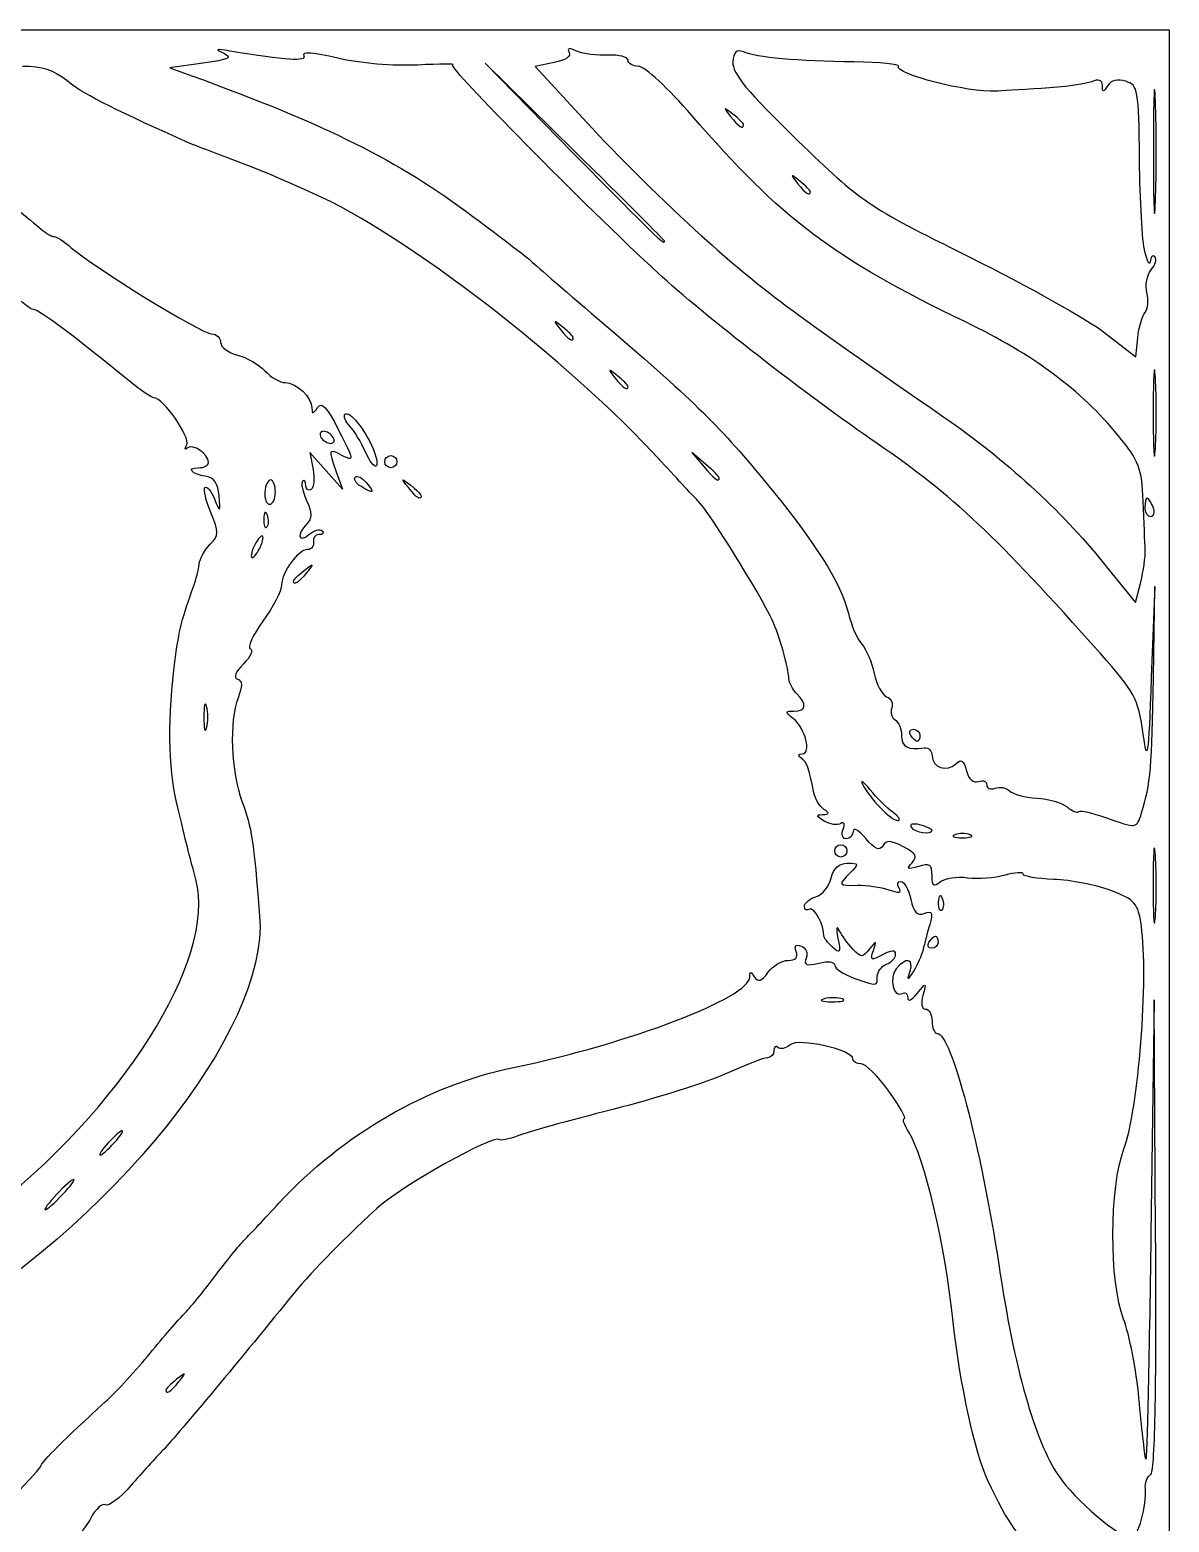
# Model space of a CAD drawing. Extents: x 32 to 2531, y 46 to 1398.
# Drawn here: x 2281.1 to 2531, y 1070.5 to 1397.7 of the extents above; entities that cross this region are included whole.
import ezdxf

# ---------------------------------------------------------------- set-up
doc = ezdxf.new("R2010")
doc.units = 0
doc.layers.add('IMAGE', color=7, linetype='CONTINUOUS')

msp = doc.modelspace()

# ---------------------------------------------------------------- linework, layer by layer
at = {"layer": 'IMAGE', "color": 7}
for points in [[(32.319879, 721.65756), (32.319879, 1397.653213), (1281.6532, 1397.653213), (2530.9865, 1397.653213), (2530.9865, 721.65312), (2530.9865, 45.6531), (1281.6532, 45.6531), (32.319879, 45.6531), (32.319879, 721.64876)], [(2527.9785, 1381.986546), (2527.9785, 1381.986546)], [(2437.6532, 1376.82329), (2437.6532, 1376.82329)], [(2452.3199, 1362.156619), (2452.3199, 1362.156619)], [(2420.3199, 1351.337126), (2420.3199, 1351.337126)], [(2525.7064, 1335.71724), (2525.7064, 1335.71724)], [(2400.3199, 1330.15662), (2400.3199, 1330.15662)], [(2412.3199, 1319.48995), (2412.3199, 1319.48995)], [(2527.9719, 1321.31988), (2527.9719, 1321.31988)], [(2347.6532, 1308.31988), (2347.6532, 1308.31988)], [(2354.7187, 1305.14757), (2354.7187, 1305.14757)], [(2358.9865, 1302.98655), (2358.9865, 1302.98655)], [(2432.3199, 1299.44656), (2432.3199, 1299.44656)], [(2334.9865, 1296.31988), (2334.9865, 1296.31988)], [(2353.6919, 1297.60113), (2353.6919, 1297.60113)], [(2364.1497, 1297.31988), (2364.1497, 1297.31988)], [(2527.4687, 1292.98655), (2527.4687, 1292.98655)], [(2332.2791, 1286.31988), (2332.2791, 1286.31988)], [(2525.7307, 1283.65321), (2525.7307, 1283.65321)], [(2338.9865, 1276.82329), (2338.9865, 1276.82329)], [(2319.9056, 1249.31988), (2319.9056, 1249.31988)], [(2474.3199, 1242.98655), (2474.3199, 1242.98655)], [(2470.4349, 1226.07085), (2470.4349, 1226.07085)], [(2524.9397, 1225.98652), (2524.9397, 1225.98652)], [(2478.9865, 1222.16437), (2478.9865, 1222.16437)], [(2487.3199, 1221.20292), (2487.3199, 1221.20292)], [(2457.6532, 1217.65321), (2457.6532, 1217.65321)], [(2478.3199, 1197.65321), (2478.3199, 1197.65321)], [(2299.6532, 1153.65321), (2299.6532, 1153.65321)], [(2288.3199, 1142.31988), (2288.3199, 1142.31988)], [(2313.8233, 1101.31988), (2313.8233, 1101.31988)]]:
    msp.add_lwpolyline(points, close=True, dxfattribs=at)
for points in [[(2396.1273, 1390.481385), (2391.9783, 1389.651547), (2403.2773, 1377.319047)], [(2319.0841, 1390.346607), (2311.8485, 1389.338128), (2316.4175, 1387.676919)], [(2400.6532, 1371.003793), (2380.9865, 1390.319879), (2400.3027, 1370.653213)], [(2516.9865, 1331.16218), (2523.6532, 1325.98137), (2524.0955, 1330.14527)], [(2348.3305, 1300.74041), (2349.6747, 1296.98694), (2346.1125, 1300.98154), (2342.5503, 1304.97616), (2343.2563, 1301.28306)], [(2429.3199, 1302.44656), (2426.3199, 1304.98655), (2428.8599, 1301.98655)], [(2333.2308, 1291.23655), (2333.2307, 1291.23655)], [(2516.61, 1280.75303), (2523.6343, 1272.09537), (2524.7404, 1276.54096)], [(2527.5355, 1255.65321), (2527.8323, 1275.65321), (2527.0761, 1255.65321)], [(2527.9648, 1216.60852), (2527.9711, 1216.60852)], [(2480.4249, 1206.43099), (2480.4251, 1206.43099)], [(2459.3452, 1185.19457), (2459.3452, 1185.19447)], [(2528.0124, 1133.39827), (2527.7004, 1184.98695), (2526.9861, 1133.65361)]]:
    msp.add_lwpolyline(points, dxfattribs=at)
for points in [[(2401.1012, 1392.990962), (2399.4155, 1393.727711), (2398.8423, 1393.631923), (2399.4128, 1392.708803)], [(2323.6532, 1392.522613), (2325.7732, 1391.594439), (2324.8365, 1391.14834), (2319.0841, 1390.346607)], [(2324.9865, 1393.013212), (2321.9168, 1393.532711), (2321.6067, 1393.418616), (2323.6532, 1392.522613)], [(2341.1888, 1391.992693), (2342.0289, 1390.633117), (2337.2849, 1390.931929), (2324.9865, 1393.013212)], [(2348.6467, 1391.438652), (2343.376, 1392.690657), (2340.6313, 1392.894559), (2341.1888, 1391.992693)], [(2366.144, 1389.941189), (2360.9065, 1389.664583), (2353.4165, 1390.3056), (2348.6467, 1391.438652)], [(2399.4128, 1392.708803), (2399.9149, 1391.896469), (2398.5391, 1390.963723), (2396.1273, 1390.481385)], [(2407.9865, 1392.09691), (2405.6032, 1391.97515), (2402.5048, 1392.377481), (2401.1012, 1392.990962)], [(2412.3199, 1390.985746), (2412.3199, 1391.718639), (2410.3699, 1392.218663), (2407.9865, 1392.09691)], [(2414.6548, 1389.653213), (2413.3705, 1389.653213), (2412.3199, 1390.252853), (2412.3199, 1390.985746)], [(2435.3131, 1390.571753), (2435.1141, 1388.167003), (2438.4455, 1384.143398), (2449.5157, 1373.41805)], [(2437.6132, 1392.815301), (2436.1335, 1393.466727), (2435.5017, 1392.850491), (2435.3131, 1390.571753)], [(2461.9191, 1390.631478), (2449.5545, 1390.773461), (2440.3784, 1391.597917), (2437.6132, 1392.815301)], [(2471.6567, 1389.658919), (2471.9472, 1390.12899), (2467.5653, 1390.566642), (2461.9191, 1390.631478)], [(2289.2176, 1386.520191), (2286.5128, 1388.768885), (2283.7833, 1389.653613), (2279.5509, 1389.653613)], [(2316.4175, 1387.676919), (2346.4896, 1376.743288), (2361.7792, 1369.10162), (2378.3199, 1356.738604)], [(2373.8724, 1389.948489), (2374.6584, 1390.210483), (2371.1805, 1390.207207), (2366.144, 1389.941189)], [(2418.9103, 1344.319879), (2402.7995, 1359.173015), (2372.7813, 1389.584834), (2373.8724, 1389.948489)], [(2426.3215, 1378.858391), (2421.1891, 1384.795543), (2415.9391, 1389.653213), (2414.6548, 1389.653213)], [(2492.9865, 1384.208046), (2486.8829, 1383.849814), (2470.6331, 1388.002514), (2471.6567, 1389.658919)], [(2527.9785, 1381.986546), (2527.7315, 1388.036546), (2527.5293, 1383.086546), (2527.5293, 1370.986546)], [(2314.3199, 1373.597047), (2298.4264, 1380.768293), (2292.4113, 1383.864998), (2289.2176, 1386.520191)], [(2502.9865, 1384.79807), (2498.2199, 1384.516598), (2493.7199, 1384.251087), (2492.9865, 1384.208046)], [(2513.9865, 1386.290843), (2512.7032, 1385.75129), (2507.7532, 1385.079542), (2502.9865, 1384.79807)], [(2516.3403, 1385.462531), (2516.3273, 1386.668465), (2515.5417, 1386.944697), (2513.9865, 1386.290843)], [(2517.5072, 1385.462562), (2516.5417, 1383.939023), (2516.3575, 1383.939019), (2516.3403, 1385.462531)], [(2521.4868, 1386.372713), (2519.7092, 1386.936871), (2518.2264, 1386.597751), (2517.5072, 1385.462562)], [(2524.4776, 1369.230029), (2524.3288, 1384.551605), (2524.1591, 1385.524547), (2521.4868, 1386.372713)], [(2435.3199, 1379.156623), (2433.2051, 1380.815118), (2433.158, 1380.767958), (2434.8164, 1378.653217)], [(2527.9785, 1359.986546), (2528.2256, 1366.036546), (2528.2256, 1375.936546), (2527.9785, 1381.986546)], [(2403.2773, 1377.319047), (2409.4919, 1370.536171), (2420.8188, 1359.366059), (2428.4481, 1352.496577)], [(2486.3199, 1333.60871), (2457.4325, 1347.523882), (2445.8719, 1356.242799), (2426.3215, 1378.858391)], [(2434.8164, 1378.653217), (2436.5583, 1376.432219), (2437.6532, 1375.725911), (2437.6532, 1376.82329)], [(2437.6532, 1376.82329), (2437.6532, 1377.100165), (2436.6032, 1378.150165), (2435.3199, 1379.156623)], [(2324.3199, 1369.653613), (2320.2865, 1371.16073), (2315.7865, 1372.935275), (2314.3199, 1373.597047)], [(2420.3199, 1351.337126), (2420.3199, 1351.529945), (2411.4699, 1360.379945), (2400.6532, 1371.003793)], [(2449.5157, 1373.41805), (2463.6553, 1359.718915), (2464.4957, 1359.148497), (2487.1491, 1347.874497)], [(2527.5293, 1370.986546), (2527.5293, 1358.886546), (2527.7315, 1353.936546), (2527.9785, 1359.986546)], [(2343.2668, 1361.804631), (2332.5772, 1366.538877), (2331.8563, 1366.837541), (2324.3199, 1369.653613)], [(2400.3027, 1370.653213), (2418.2468, 1352.383419), (2420.3199, 1350.382905), (2420.3199, 1351.337126)], [(2525.6532, 1348.986546), (2525.0933, 1351.186546), (2524.5644, 1360.296114), (2524.4776, 1369.230029)], [(2449.9865, 1364.489953), (2447.8717, 1366.148447), (2447.8247, 1366.101287), (2449.4831, 1363.986546)], [(2452.3199, 1362.156619), (2452.3199, 1362.433494), (2451.2699, 1363.483494), (2449.9865, 1364.489953)], [(2419.6541, 1302.96725), (2399.1628, 1325.35563), (2363.4427, 1352.869007), (2343.2668, 1361.804631)], [(2449.4831, 1363.986546), (2451.2249, 1361.765549), (2452.3199, 1361.059241), (2452.3199, 1362.156619)], [(2278.2897, 1358.320279), (2280.1764, 1356.853613), (2282.5621, 1354.903613), (2283.5913, 1353.986946)], [(2378.3199, 1356.738604), (2384.9199, 1351.805537), (2390.6199, 1347.441591), (2390.9865, 1347.040945)], [(2283.5913, 1353.986946), (2284.6207, 1353.070279), (2285.9169, 1352.320279), (2286.472, 1352.320279)], [(2286.472, 1352.320279), (2287.0272, 1352.320279), (2288.72, 1351.22431), (2290.2339, 1349.884793)], [(2428.4481, 1352.496577), (2441.1427, 1341.06659), (2447.7387, 1336.13561), (2481.5927, 1312.76767)], [(2290.2339, 1349.884793), (2294.9753, 1345.689662), (2318.9091, 1330.98695), (2320.9968, 1330.98695)], [(2487.1491, 1347.874497), (2499.8931, 1341.532165), (2513.3199, 1334.01162), (2516.9865, 1331.16218)], [(2526.8288, 1346.875435), (2526.7418, 1345.836546), (2526.2131, 1346.786545), (2525.6532, 1348.986546)], [(2527.8432, 1347.907657), (2527.372, 1348.378823), (2526.9156, 1347.914357), (2526.8288, 1346.875435)], [(2527.0192, 1345.025869), (2527.9436, 1346.139685), (2528.3144, 1347.436489), (2527.8432, 1347.907657)], [(2390.9865, 1347.040945), (2391.3532, 1346.6403), (2397.9532, 1340.930941), (2405.6532, 1334.35348)], [(2526.1067, 1340.063029), (2525.6841, 1341.678775), (2526.0937, 1343.912054), (2527.0192, 1345.025869)], [(2466.9865, 1306.94733), (2451.6953, 1317.4138), (2428.7341, 1335.26289), (2418.9103, 1344.319879)], [(2281.9756, 1336.31988), (2281.3205, 1336.31988), (2279.3301, 1337.88756), (2277.5523, 1339.80363)], [(2525.7064, 1335.71724), (2526.3491, 1336.49168), (2526.5292, 1338.44728), (2526.1067, 1340.063029)], [(2302.8849, 1320.72035), (2291.5376, 1330.00205), (2283.0693, 1336.31988), (2281.9756, 1336.31988)], [(2524.0955, 1330.14527), (2524.3387, 1332.43542), (2525.0636, 1334.9428), (2525.7064, 1335.71724)], [(2397.9865, 1332.48995), (2395.8717, 1334.14845), (2395.8247, 1334.10129), (2397.4831, 1331.98655)], [(2397.4831, 1331.98655), (2399.2249, 1329.76555), (2400.3199, 1329.05924), (2400.3199, 1330.15662)], [(2400.3199, 1330.15662), (2400.3199, 1330.43349), (2399.2699, 1331.48349), (2397.9865, 1332.48995)], [(2405.6532, 1334.35348), (2426.6039, 1316.45714), (2431.7951, 1311.41386), (2442.1769, 1298.87118)], [(2519.7905, 1308.73172), (2511.6247, 1318.69727), (2501.2175, 1326.43247), (2486.3199, 1333.60871)], [(2320.9968, 1330.98695), (2322.0912, 1330.98695), (2322.9865, 1330.15199), (2322.9865, 1329.13149)], [(2322.9865, 1329.13149), (2322.9865, 1328.11099), (2324.6365, 1326.86231), (2326.6532, 1326.35665)], [(2326.6532, 1326.35665), (2328.6699, 1325.85099), (2331.3932, 1324.28594), (2332.7052, 1322.87877)], [(2527.9719, 1321.31988), (2527.7072, 1325.53655), (2527.4908, 1322.08655), (2527.4908, 1313.65321)], [(2332.7052, 1322.87877), (2334.0171, 1321.4716), (2336.0099, 1320.32028), (2337.1337, 1320.32028)], [(2409.9865, 1321.82329), (2407.8717, 1323.48178), (2407.8247, 1323.43462), (2409.4831, 1321.31988)], [(2412.3199, 1319.48995), (2412.3199, 1319.76683), (2411.2699, 1320.81683), (2409.9865, 1321.82329)], [(2308.3572, 1316.98655), (2307.858, 1316.98655), (2305.3955, 1318.66676), (2302.8849, 1320.72035)], [(2337.1337, 1320.32028), (2339.6332, 1320.32028), (2342.9792, 1317.14622), (2343.0069, 1314.74885)], [(2409.4831, 1321.31988), (2411.2249, 1319.09888), (2412.3199, 1318.39257), (2412.3199, 1319.48995)], [(2527.9719, 1305.98655), (2528.2364, 1310.20321), (2528.2364, 1317.10321), (2527.9719, 1321.31988)], [(2315.5355, 1306.68051), (2316.4592, 1308.28372), (2310.3976, 1316.98655), (2308.3572, 1316.98655)], [(2344.2132, 1314.86004), (2345.0992, 1316.25955), (2346.29, 1314.97494), (2348.9229, 1309.77918)], [(2343.0069, 1314.74885), (2343.0229, 1313.36943), (2343.2848, 1313.39357), (2344.2132, 1314.86004)], [(2351.2719, 1310.81194), (2350.3117, 1311.81591), (2349.8609, 1312.97211), (2350.2701, 1313.38128)], [(2350.2701, 1313.38128), (2351.1945, 1314.3056), (2354.6328, 1310.05603), (2356.4028, 1305.80163)], [(2481.5927, 1312.76767), (2495.1176, 1303.43204), (2507.0912, 1292.48508), (2516.61, 1280.75303)], [(2527.4908, 1313.65321), (2527.4908, 1305.21988), (2527.7072, 1301.76988), (2527.9719, 1305.98655)], [(2345.4959, 1309.65321), (2344.7625, 1309.65321), (2344.5333, 1309.05321), (2344.9865, 1308.31988)], [(2347.6532, 1308.31988), (2347.2, 1309.05321), (2346.2292, 1309.65321), (2345.4959, 1309.65321)], [(2348.9229, 1309.77918), (2352.1981, 1303.31573), (2352.2541, 1302.92828), (2349.7167, 1304.28633)], [(2354.7187, 1305.14757), (2353.7831, 1307.25901), (2352.232, 1309.80797), (2351.2719, 1310.81194)], [(2525.3007, 1294.35517), (2525.0215, 1301.49644), (2524.4084, 1303.096), (2519.7905, 1308.73172)], [(2315.6501, 1305.97497), (2315.05, 1305.43135), (2314.9981, 1305.74883), (2315.5355, 1306.68051)], [(2320.3199, 1302.82329), (2320.3199, 1304.70655), (2316.8415, 1307.05421), (2315.6501, 1305.97497)], [(2344.9865, 1308.31988), (2345.4397, 1307.58655), (2346.4105, 1306.98655), (2347.1439, 1306.98655)], [(2349.7167, 1304.28633), (2346.5785, 1305.9658), (2346.5164, 1305.80685), (2348.3305, 1300.74041)], [(2347.1439, 1306.98655), (2347.8772, 1306.98655), (2348.1064, 1307.58655), (2347.6532, 1308.31988)], [(2356.4028, 1305.80163), (2358.3199, 1301.19379), (2356.7421, 1300.58105), (2354.7187, 1305.14757)], [(2515.8943, 1260.93829), (2493.122, 1286.5954), (2483.5112, 1295.63661), (2466.9865, 1306.94733)], [(2318.0976, 1301.65321), (2319.3199, 1301.65321), (2320.3199, 1302.17975), (2320.3199, 1302.82329)], [(2358.9865, 1302.98655), (2358.9865, 1303.71988), (2359.5865, 1304.31988), (2360.3199, 1304.31988)], [(2360.3199, 1301.65321), (2359.5865, 1301.65321), (2358.9865, 1302.25321), (2358.9865, 1302.98655)], [(2360.3199, 1304.31988), (2361.0532, 1304.31988), (2361.6532, 1303.71988), (2361.6532, 1302.98655)], [(2361.6532, 1302.98655), (2361.6532, 1302.25321), (2361.0532, 1301.65321), (2360.3199, 1301.65321)], [(2427.7228, 1294.33569), (2426.9512, 1295.07751), (2423.3203, 1298.96171), (2419.6541, 1302.96725)], [(2432.3199, 1299.44656), (2432.3199, 1299.69957), (2430.9699, 1301.04957), (2429.3199, 1302.44656)], [(2319.8644, 1299.76717), (2316.6056, 1300.23515), (2315.2772, 1301.65321), (2318.0976, 1301.65321)], [(2322.6323, 1295.53388), (2322.4221, 1298.14407), (2321.516, 1299.52999), (2319.8644, 1299.76717)], [(2333.9369, 1298.98655), (2333.3596, 1298.98655), (2332.7969, 1297.78655), (2332.6865, 1296.31988)], [(2334.9865, 1296.31988), (2334.9865, 1297.78655), (2334.5143, 1298.98655), (2333.9369, 1298.98655)], [(2341.6532, 1297.79714), (2341.6532, 1298.69598), (2341.3308, 1299.10893), (2340.9367, 1298.7148)], [(2343.2563, 1301.28306), (2343.6445, 1299.25185), (2343.4427, 1297.26888), (2342.8077, 1296.87644)], [(2353.6919, 1297.60113), (2352.6131, 1298.28336), (2352.0776, 1299.18868), (2352.5019, 1299.61293)], [(2352.5019, 1299.61293), (2352.9261, 1300.0372), (2354.0321, 1299.46983), (2354.9597, 1298.35211)], [(2364.1497, 1297.31988), (2362.4913, 1299.43463), (2362.5384, 1299.48179), (2364.6532, 1297.82329)], [(2428.8599, 1301.98655), (2431.2468, 1299.16729), (2432.3199, 1298.37956), (2432.3199, 1299.44656)], [(2442.1769, 1298.87118), (2453.2531, 1285.48956), (2459.1789, 1276.1441), (2460.6611, 1269.72002)], [(2320.8324, 1291.81652), (2319.7312, 1294.45189), (2319.1525, 1296.93037), (2319.5464, 1297.32424)], [(2319.5464, 1297.32424), (2319.9403, 1297.71811), (2320.866, 1296.60325), (2321.6036, 1294.84679)], [(2321.6036, 1294.84679), (2322.9053, 1291.74656), (2322.9355, 1291.76664), (2322.6323, 1295.53388)], [(2332.6865, 1296.31988), (2332.5759, 1294.85321), (2333.0483, 1293.65321), (2333.736, 1293.65321)], [(2333.736, 1293.65321), (2334.4239, 1293.65321), (2334.9865, 1294.85321), (2334.9865, 1296.31988)], [(2340.9367, 1298.7148), (2340.5425, 1298.32068), (2340.9497, 1296.4044), (2341.8337, 1294.45641)], [(2342.8077, 1296.87644), (2342.1728, 1296.48398), (2341.6532, 1296.89834), (2341.6532, 1297.79714)], [(2354.9597, 1298.35211), (2356.8832, 1296.03448), (2356.5144, 1295.81605), (2353.6919, 1297.60113)], [(2366.4831, 1294.98655), (2366.2063, 1294.98655), (2365.1563, 1296.03655), (2364.1497, 1297.31988)], [(2364.6532, 1297.82329), (2366.8741, 1296.08147), (2367.5805, 1294.98655), (2366.4831, 1294.98655)], [(2333.2307, 1291.23655), (2332.8051, 1292.30019), (2332.4891, 1291.98425), (2332.4251, 1290.43099)], [(2341.8337, 1294.45641), (2343.0681, 1291.74718), (2343.0799, 1290.547), (2341.8847, 1289.35077)], [(2443.9079, 1268.32028), (2441.3379, 1273.89043), (2429.9508, 1292.19375), (2427.7228, 1294.33569)], [(2525.7307, 1283.65321), (2525.6667, 1285.11988), (2525.4733, 1289.93576), (2525.3007, 1294.35517)], [(2526.1772, 1294.98655), (2525.8891, 1294.98655), (2525.6532, 1294.08655), (2525.6532, 1292.98655)], [(2525.6532, 1292.98655), (2525.6532, 1291.88655), (2526.2344, 1290.98655), (2526.9447, 1290.98655)], [(2527.4687, 1292.98655), (2527.0465, 1294.08655), (2526.4655, 1294.98655), (2526.1772, 1294.98655)], [(2526.9447, 1290.98655), (2527.6551, 1290.98655), (2527.8908, 1291.88655), (2527.4687, 1292.98655)], [(2320.6775, 1284.868), (2322.624, 1286.81448), (2322.6391, 1287.49241), (2320.8324, 1291.81652)], [(2332.4251, 1290.43099), (2332.3681, 1289.02544), (2332.6824, 1288.23793), (2333.1255, 1288.68099)], [(2333.1255, 1288.68099), (2333.5685, 1289.12405), (2333.6159, 1290.27405), (2333.2308, 1291.23655)], [(2341.8847, 1289.35077), (2339.5796, 1287.04573), (2339.9807, 1285.04476), (2342.3531, 1287.01369)], [(2332.2791, 1286.31988), (2332.2791, 1287.05321), (2331.6975, 1286.75321), (2330.9865, 1285.65321)], [(2330.9865, 1282.98655), (2331.6975, 1284.08655), (2332.2791, 1285.58655), (2332.2791, 1286.31988)], [(2342.3531, 1287.01369), (2343.4708, 1287.94132), (2344.7708, 1288.31478), (2345.2419, 1287.84361)], [(2344.5431, 1286.98694), (2343.6875, 1286.98694), (2343.1375, 1286.26421), (2343.3208, 1285.38088)], [(2345.2419, 1287.84361), (2345.7131, 1287.37245), (2345.3986, 1286.98694), (2344.5431, 1286.98694)], [(2318.272, 1280.51548), (2318.4087, 1281.72305), (2319.4912, 1283.68169), (2320.6775, 1284.868)], [(2330.9865, 1285.65321), (2330.2756, 1284.55321), (2329.694, 1283.05321), (2329.694, 1282.31988)], [(2329.694, 1282.31988), (2329.694, 1281.58655), (2330.2756, 1281.88655), (2330.9865, 1282.98655)], [(2342.0448, 1283.71421), (2339.8924, 1283.63311), (2336.416, 1278.89821), (2336.3632, 1275.9754)], [(2343.3208, 1285.38088), (2343.5042, 1284.49754), (2342.93, 1283.74754), (2342.0448, 1283.71421)], [(2524.7404, 1276.54096), (2525.3488, 1278.98603), (2525.7944, 1282.18655), (2525.7307, 1283.65321)], [(2317.0467, 1275.65321), (2317.5839, 1277.11988), (2318.1353, 1279.30789), (2318.272, 1280.51548)], [(2338.9865, 1276.82329), (2338.9865, 1277.10016), (2340.0365, 1278.15016), (2341.3199, 1279.15663)], [(2341.3199, 1279.15663), (2343.4347, 1280.81512), (2343.4817, 1280.76796), (2341.8233, 1278.65321)], [(2336.3632, 1275.9754), (2336.3402, 1274.68572), (2334.4859, 1271.09738), (2332.2431, 1268.00132)], [(2341.8233, 1278.65321), (2340.0815, 1276.43221), (2338.9865, 1275.72591), (2338.9865, 1276.82329)], [(2312.9961, 1259.65321), (2313.8148, 1265.87059), (2314.6009, 1268.97627), (2317.0467, 1275.65321)], [(2460.6611, 1269.72002), (2461.2447, 1267.1901), (2462.54, 1264.1901), (2463.5393, 1263.05335)], [(2332.2431, 1268.00132), (2330.0003, 1264.90526), (2328.7628, 1262.17296), (2329.4931, 1261.92953)], [(2447.5976, 1255.37147), (2447.4531, 1258.06633), (2445.5381, 1264.78683), (2443.9079, 1268.32028)], [(2463.5393, 1263.05335), (2464.5388, 1261.91659), (2465.7797, 1258.99598), (2466.2972, 1256.5631)], [(2313.2983, 1228.31988), (2311.4945, 1235.71949), (2311.382, 1247.39281), (2312.9961, 1259.65321)], [(2329.4931, 1261.92953), (2330.2234, 1261.6861), (2329.5461, 1260.21194), (2327.9875, 1258.65361)], [(2525.2276, 1243.65321), (2524.2345, 1250.92687), (2523.3871, 1252.49624), (2515.8943, 1260.93829)], [(2327.9875, 1258.65361), (2326.2563, 1256.92242), (2325.744, 1255.62364), (2326.6707, 1255.31476)], [(2466.2972, 1256.5631), (2466.8147, 1254.13022), (2468.0435, 1251.83056), (2469.0281, 1251.45275)], [(2326.6707, 1255.31476), (2327.7643, 1254.95022), (2327.8019, 1253.81145), (2326.8055, 1251.23142)], [(2449.3353, 1252.1048), (2448.4272, 1253.01296), (2447.6452, 1254.48296), (2447.5976, 1255.37147)], [(2524.9397, 1225.98655), (2526.9023, 1232.31093), (2527.2477, 1236.25913), (2527.5355, 1255.65321)], [(2527.0761, 1255.65321), (2526.4015, 1237.81241), (2526.202, 1236.51689), (2525.2276, 1243.65321)], [(2319.9056, 1249.31988), (2319.5703, 1250.60321), (2319.2959, 1249.55321), (2319.2959, 1246.98655)], [(2326.8055, 1251.23142), (2324.7848, 1245.99905), (2325.2247, 1235.1734), (2327.737, 1228.30802)], [(2448.7317, 1248.32028), (2451.3955, 1248.32028), (2451.6327, 1249.80749), (2449.3353, 1252.1048)], [(2469.0281, 1251.45275), (2470.0127, 1251.07495), (2470.5152, 1249.97618), (2470.1448, 1249.01104)], [(2319.2959, 1246.98655), (2319.2959, 1244.41988), (2319.5703, 1243.36988), (2319.9056, 1244.65321)], [(2319.9056, 1244.65321), (2320.2411, 1245.93655), (2320.2411, 1248.03655), (2319.9056, 1249.31988)], [(2448.5615, 1246.65361), (2446.6877, 1248.15171), (2446.7049, 1248.32028), (2448.7317, 1248.32028)], [(2450.5284, 1238.96653), (2452.6216, 1238.99423), (2451.202, 1244.54249), (2448.5615, 1246.65361)], [(2470.1448, 1249.01104), (2469.7744, 1248.04591), (2470.1128, 1246.86016), (2470.8956, 1246.37603)], [(2470.8956, 1246.37603), (2471.6789, 1245.89191), (2472.3199, 1244.33122), (2472.3199, 1242.90783)], [(2474.3199, 1242.98655), (2473.8667, 1243.71988), (2474.1312, 1244.31988), (2474.9079, 1244.31988)], [(2474.9079, 1244.31988), (2475.6844, 1244.31988), (2476.3199, 1243.71988), (2476.3199, 1242.98655)], [(2472.3199, 1242.90783), (2472.3199, 1240.44214), (2473.6252, 1239.74055), (2477.3199, 1240.22032)], [(2475.7319, 1241.65321), (2475.4085, 1241.65321), (2474.7731, 1242.25321), (2474.3199, 1242.98655)], [(2476.3199, 1242.98655), (2476.3199, 1242.25321), (2476.0553, 1241.65321), (2475.7319, 1241.65321)], [(2477.3199, 1240.22032), (2478.2365, 1240.33939), (2478.9865, 1239.57464), (2478.9865, 1238.52096)], [(2450.3199, 1237.96653), (2449.4736, 1238.58825), (2449.5497, 1238.95357), (2450.5284, 1238.96653)], [(2453.0817, 1230.41827), (2451.9731, 1236.01307), (2451.6033, 1237.02355), (2450.3199, 1237.96653)], [(2478.9865, 1238.52096), (2478.9865, 1235.94892), (2482.2853, 1234.8187), (2484.2011, 1236.73439)], [(2484.2011, 1236.73439), (2485.3648, 1237.89814), (2485.9353, 1237.52888), (2486.5388, 1235.22146)], [(2465.3977, 1231.07085), (2463.9443, 1232.85781), (2463.1964, 1233.41988), (2463.7359, 1232.31988)], [(2486.5388, 1235.22146), (2487.0271, 1233.35407), (2488.0455, 1232.44088), (2489.1617, 1232.86927)], [(2455.2887, 1226.77203), (2454.3548, 1227.36469), (2453.3617, 1229.00551), (2453.0817, 1230.41827)], [(2463.7359, 1232.31988), (2465.2741, 1229.18293), (2469.9779, 1224.31988), (2471.4737, 1224.31988)], [(2470.4349, 1226.07085), (2469.1179, 1227.03388), (2466.8512, 1229.28388), (2465.3977, 1231.07085)], [(2489.1617, 1232.86927), (2490.1653, 1233.25439), (2490.9865, 1232.92417), (2490.9865, 1232.13536)], [(2490.9865, 1232.13536), (2490.9865, 1231.34658), (2491.8135, 1231.01852), (2492.824, 1231.40635)], [(2492.824, 1231.40635), (2493.8347, 1231.79416), (2495.2429, 1231.53022), (2495.9533, 1230.81967)], [(2495.9533, 1230.81967), (2496.6639, 1230.10919), (2499.3611, 1229.39252), (2501.9472, 1229.22707)], [(2315.5632, 1218.98135), (2315.3007, 1220.08421), (2314.2816, 1224.28655), (2313.2983, 1228.31988)], [(2327.737, 1228.30802), (2329.8115, 1222.63908), (2330.1883, 1220.15778), (2331.5318, 1203.32162)], [(2501.9472, 1229.22707), (2504.5333, 1229.06163), (2507.5304, 1228.19503), (2508.6072, 1227.3013)], [(2508.6072, 1227.3013), (2509.6841, 1226.40756), (2510.8329, 1225.94408), (2511.1603, 1226.27135)], [(2455.3304, 1224.20757), (2453.4888, 1225.28005), (2453.4151, 1225.58559), (2454.9865, 1225.63348)], [(2454.9865, 1225.63348), (2456.5193, 1225.68018), (2456.5899, 1225.9462), (2455.2887, 1226.77203)], [(2458.9819, 1223.65071), (2458.2627, 1223.20625), (2456.6196, 1223.45685), (2455.3304, 1224.20757)], [(2459.4953, 1222.38953), (2459.9471, 1223.56699), (2459.7259, 1224.11052), (2458.9819, 1223.65071)], [(2471.4737, 1224.31988), (2472.2195, 1224.31988), (2471.752, 1225.10781), (2470.4349, 1226.07085)], [(2476.318, 1223.37336), (2474.8504, 1223.75716), (2473.9857, 1223.52715), (2474.3967, 1222.8622)], [(2511.1603, 1226.27135), (2511.4875, 1226.59862), (2514.1323, 1226.01975), (2517.0376, 1224.98498)], [(2517.0376, 1224.98498), (2523.9569, 1222.5205), (2523.8604, 1222.50827), (2524.9397, 1225.98652)], [(2460.1772, 1220.32028), (2459.3655, 1220.32028), (2459.0585, 1221.25144), (2459.4953, 1222.38953)], [(2461.6976, 1221.98695), (2461.6736, 1221.07028), (2460.9891, 1220.32028), (2460.1772, 1220.32028)], [(2464.4569, 1220.39149), (2462.9636, 1222.18565), (2461.722, 1222.90361), (2461.6976, 1221.98695)], [(2468.1827, 1218.76499), (2467.4564, 1217.58977), (2466.4076, 1218.04763), (2464.4569, 1220.39149)], [(2474.3967, 1222.8622), (2475.1144, 1221.70099), (2478.9865, 1221.11228), (2478.9865, 1222.16437)], [(2478.9865, 1222.16437), (2478.9865, 1222.44551), (2477.7857, 1222.98955), (2476.318, 1223.37336)], [(2483.9865, 1221.20292), (2483.0699, 1220.83304), (2483.8199, 1220.5304), (2485.6532, 1220.5304)], [(2487.3199, 1221.20292), (2486.4032, 1221.5728), (2484.9032, 1221.5728), (2483.9865, 1221.20292)], [(2485.6532, 1220.5304), (2487.4865, 1220.5304), (2488.2365, 1220.83304), (2487.3199, 1221.20292)], [(2527.9711, 1216.60852), (2527.7009, 1220.48311), (2527.4769, 1217.65321), (2527.4735, 1210.31988)], [(2317.5483, 1211.37647), (2316.7189, 1214.45629), (2315.8256, 1217.87849), (2315.5632, 1218.98135)], [(2457.6532, 1217.65321), (2457.6532, 1218.38655), (2458.2532, 1218.98655), (2458.9865, 1218.98655)], [(2458.9865, 1216.31988), (2458.2532, 1216.31988), (2457.6532, 1216.91988), (2457.6532, 1217.65321)], [(2458.9865, 1218.98655), (2459.7199, 1218.98655), (2460.3199, 1218.38655), (2460.3199, 1217.65321)], [(2460.3199, 1217.65321), (2460.3199, 1216.91988), (2459.7199, 1216.31988), (2458.9865, 1216.31988)], [(2472.7073, 1218.57767), (2469.9613, 1220.00228), (2468.9727, 1220.04321), (2468.1827, 1218.76499)], [(2474.6037, 1215.05431), (2475.8869, 1216.40345), (2475.4951, 1217.13132), (2472.7073, 1218.57767)], [(2456.8813, 1211.70071), (2457.4227, 1213.85747), (2458.6461, 1214.98627), (2460.4425, 1214.98627)], [(2460.4425, 1214.98627), (2462.9303, 1214.98627), (2462.9885, 1214.79579), (2461.0837, 1212.89103)], [(2475.9865, 1214.26027), (2473.5833, 1213.53419), (2473.3083, 1213.69213), (2474.6037, 1215.05431)], [(2478.9865, 1212.24687), (2478.9865, 1214.65445), (2478.4603, 1215.00765), (2475.9865, 1214.26027)], [(2527.9648, 1203.27519), (2528.2384, 1206.73393), (2528.2412, 1212.73393), (2527.9648, 1216.60852)], [(2271.1909, 1137.92881), (2301.21, 1160.71151), (2322.2252, 1194.00755), (2317.5483, 1211.37647)], [(2453.5227, 1207.61087), (2454.9164, 1208.05323), (2456.4279, 1209.89365), (2456.8813, 1211.70071)], [(2461.0837, 1212.89103), (2458.3177, 1210.12499), (2458.3781, 1210.01915), (2462.6552, 1210.13479)], [(2471.7435, 1209.51009), (2471.2417, 1210.32199), (2471.4189, 1210.98627), (2472.1372, 1210.98627)], [(2472.1372, 1210.98627), (2472.8556, 1210.98627), (2473.8312, 1209.22051), (2474.3052, 1207.06236)], [(2480.7496, 1210.79032), (2479.3791, 1209.65283), (2478.9865, 1209.97707), (2478.9865, 1212.24687)], [(2486.7593, 1211.71612), (2484.4237, 1212.01171), (2481.7193, 1211.59505), (2480.7496, 1210.79032)], [(2494.9963, 1212.32307), (2492.8016, 1211.69365), (2489.0949, 1211.42052), (2486.7593, 1211.71612)], [(2498.9865, 1212.55864), (2498.9865, 1213.05849), (2497.1909, 1212.95248), (2494.9963, 1212.32307)], [(2505.6715, 1211.42167), (2501.9948, 1211.54713), (2498.9865, 1212.05879), (2498.9865, 1212.55864)], [(2518.2108, 1208.95775), (2514.9909, 1210.18741), (2509.3483, 1211.29619), (2505.6715, 1211.42167)], [(2450.9885, 1205.4844), (2450.9885, 1206.21159), (2452.1289, 1207.16849), (2453.5227, 1207.61087)], [(2462.6552, 1210.13479), (2464.6719, 1210.18929), (2467.7471, 1209.73891), (2469.4888, 1209.13391)], [(2469.4888, 1209.13391), (2471.6943, 1208.36788), (2472.3788, 1208.48209), (2471.7435, 1209.51009)], [(2480.4251, 1206.43099), (2480.4891, 1207.98425), (2480.8051, 1208.30019), (2481.2307, 1207.23655)], [(2481.2307, 1207.23655), (2481.6159, 1206.27405), (2481.5685, 1205.12405), (2481.1253, 1204.68099)], [(2524.8836, 1201.1878), (2524.136, 1206.24249), (2523.5579, 1206.91568), (2518.2108, 1208.95775)], [(2527.4735, 1210.31988), (2527.4735, 1202.98655), (2527.6911, 1199.81644), (2527.9648, 1203.27519)], [(2452.1703, 1204.89259), (2451.5203, 1204.49088), (2450.9885, 1204.7572), (2450.9885, 1205.4844)], [(2455.2604, 1198.98627), (2455.3194, 1201.35033), (2453.1493, 1205.49765), (2452.1703, 1204.89259)], [(2474.3052, 1207.06236), (2474.9379, 1204.18188), (2475.7321, 1203.35529), (2477.2921, 1203.95392)], [(2477.2921, 1203.95392), (2479.0091, 1204.61276), (2479.2379, 1204.14999), (2478.4833, 1201.54449)], [(2481.1253, 1204.68099), (2480.6823, 1204.23793), (2480.3671, 1205.02544), (2480.4249, 1206.43099)], [(2331.5318, 1203.32162), (2333.5238, 1178.35737), (2299.133, 1135.51542), (2257.957, 1111.6666)], [(2458.6347, 1200.23908), (2458.0475, 1201.43627), (2457.9273, 1200.72052), (2458.3517, 1198.55327)], [(2478.4833, 1201.54449), (2477.9697, 1199.7708), (2477.3101, 1197.28223), (2477.0176, 1196.01433)], [(2521.0605, 1152.32028), (2524.2169, 1160.54299), (2526.5272, 1190.07463), (2524.8836, 1201.1878)], [(2457.1665, 1196.55327), (2456.1091, 1197.52475), (2455.2512, 1198.6196), (2455.2604, 1198.98627)], [(2458.3517, 1198.55327), (2458.9836, 1195.327), (2458.8136, 1195.04021), (2457.1665, 1196.55327)], [(2461.6381, 1196.08351), (2460.5476, 1197.22479), (2459.196, 1199.09479), (2458.6347, 1200.23908)], [(2466.1229, 1195.83114), (2466.902, 1198.05385), (2466.8149, 1198.0894), (2465.3081, 1196.16401)], [(2478.9079, 1196.31988), (2478.1312, 1196.31988), (2477.8667, 1196.91988), (2478.3199, 1197.65321)], [(2478.3199, 1197.65321), (2478.7731, 1198.38655), (2479.4085, 1198.98655), (2479.7319, 1198.98655)], [(2480.3199, 1197.65321), (2480.3199, 1196.91988), (2479.6844, 1196.31988), (2478.9079, 1196.31988)], [(2479.7319, 1198.98655), (2480.0553, 1198.98655), (2480.3199, 1198.38655), (2480.3199, 1197.65321)], [(2447.4255, 1193.65298), (2449.074, 1193.65298), (2449.6851, 1194.31868), (2449.1991, 1195.58508)], [(2449.1991, 1195.58508), (2448.7148, 1196.84717), (2449.0991, 1197.27128), (2450.3056, 1196.80806)], [(2450.3056, 1196.80806), (2451.3219, 1196.41806), (2451.8155, 1195.21814), (2451.4024, 1194.14157)], [(2451.4024, 1194.14157), (2450.8136, 1192.60729), (2451.4024, 1192.37418), (2454.1532, 1193.06313)], [(2465.3081, 1196.16401), (2463.7821, 1194.21417), (2463.4319, 1194.20649), (2461.6381, 1196.08351)], [(2468.1197, 1194.87805), (2465.5915, 1193.52501), (2465.3544, 1193.6382), (2466.1229, 1195.83114)], [(2470.9885, 1194.99138), (2470.9885, 1195.96352), (2470.0808, 1195.92768), (2468.1197, 1194.87805)], [(2468.9885, 1192.80182), (2470.0885, 1193.22393), (2470.9885, 1194.20924), (2470.9885, 1194.99138)], [(2474.1793, 1191.31957), (2475.0443, 1194.10132), (2473.2639, 1194.39449), (2471.1288, 1191.82191)], [(2477.0176, 1196.01433), (2476.7251, 1194.74644), (2475.8036, 1192.64644), (2474.9699, 1191.34767)], [(2439.0089, 1190.00897), (2439.0249, 1191.30625), (2439.2488, 1191.30776), (2440.0693, 1190.01597)], [(2440.0693, 1190.01597), (2440.8336, 1188.81284), (2441.6131, 1189.07789), (2443.0099, 1191.01597)], [(2443.0099, 1191.01597), (2444.0552, 1192.46633), (2446.0423, 1193.65298), (2447.4255, 1193.65298)], [(2454.1532, 1193.06313), (2456.2032, 1193.57766), (2457.6552, 1193.38341), (2457.6552, 1192.59462)], [(2457.6552, 1192.59462), (2457.6552, 1191.85353), (2459.5448, 1190.58849), (2461.8541, 1189.78342)], [(2466.9885, 1190.177), (2466.9885, 1191.19854), (2467.8885, 1192.3797), (2468.9885, 1192.80182)], [(2471.1288, 1191.82191), (2469.4471, 1189.79559), (2470.5691, 1185.23628), (2472.4616, 1186.40592)], [(2474.9699, 1191.34767), (2473.5532, 1189.14107), (2473.5015, 1189.13923), (2474.1793, 1191.31957)], [(2387.2229, 1170.18896), (2412.6891, 1175.44727), (2438.9529, 1185.49924), (2439.0089, 1190.00897)], [(2461.8541, 1189.78342), (2467.102, 1187.95402), (2466.9885, 1187.94533), (2466.9885, 1190.177)], [(2475.7243, 1186.39807), (2477.7351, 1188.91339), (2477.77, 1188.9018), (2476.9677, 1185.98624)], [(2455.3452, 1185.24397), (2454.048, 1184.90592), (2454.7865, 1184.60709), (2456.9865, 1184.57992)], [(2459.3452, 1185.19447), (2458.4425, 1185.55969), (2456.6425, 1185.58192), (2455.3452, 1185.24397)], [(2456.9865, 1184.57992), (2459.1865, 1184.55272), (2460.248, 1184.82933), (2459.3452, 1185.19457)], [(2472.4616, 1186.40592), (2473.1181, 1186.81165), (2473.6552, 1186.39392), (2473.6552, 1185.47676)], [(2473.6552, 1185.47676), (2473.6552, 1184.53897), (2474.5601, 1184.94195), (2475.7243, 1186.39807)], [(2476.9677, 1185.98624), (2476.4853, 1184.23324), (2476.7337, 1182.98624), (2477.5653, 1182.98624)], [(2477.5653, 1182.98624), (2478.3481, 1182.98624), (2478.9885, 1181.78624), (2478.9885, 1180.31957)], [(2478.9885, 1180.31957), (2478.9885, 1178.85291), (2479.5175, 1177.65291), (2480.1639, 1177.65291)], [(2445.1972, 1174.55367), (2444.7147, 1175.0362), (2444.3199, 1174.73099), (2444.3199, 1173.87544)], [(2447.8496, 1175.14951), (2446.8733, 1174.33927), (2445.6797, 1174.07115), (2445.1972, 1174.55367)], [(2461.6532, 1172.02879), (2461.6532, 1174.05149), (2449.7649, 1176.73917), (2447.8496, 1175.14951)], [(2480.1639, 1177.65291), (2483.1373, 1177.65291), (2489.7364, 1152.78472), (2493.6088, 1126.98624)], [(2442.9011, 1172.31988), (2442.1208, 1172.31988), (2438.0708, 1170.75839), (2433.9011, 1168.84989)], [(2444.3199, 1173.87544), (2444.3199, 1173.01988), (2443.6815, 1172.31988), (2442.9011, 1172.31988)], [(2463.4272, 1170.98655), (2462.4515, 1170.98655), (2461.6532, 1171.45556), (2461.6532, 1172.02879)], [(2335.7661, 1140.43207), (2349.7627, 1155.56885), (2368.2809, 1166.27776), (2387.2229, 1170.18896)], [(2433.9011, 1168.84989), (2429.7315, 1166.94141), (2418.5199, 1163.39963), (2408.9865, 1160.97927)], [(2469.51, 1164.98655), (2467.1401, 1168.28655), (2464.4028, 1170.98655), (2463.4272, 1170.98655)], [(2472.916, 1158.98655), (2473.4127, 1158.98655), (2471.8799, 1161.68655), (2469.51, 1164.98655)], [(2408.9865, 1160.97927), (2399.4532, 1158.55891), (2390.0649, 1155.95871), (2388.1236, 1155.20104)], [(2473.9024, 1155.98655), (2472.8633, 1157.63655), (2472.4195, 1158.98655), (2472.916, 1158.98655)], [(2301.3999, 1156.31988), (2301.0332, 1156.31988), (2299.6472, 1155.11988), (2298.3199, 1153.65321)], [(2299.6532, 1153.65321), (2300.9805, 1155.11988), (2301.7665, 1156.31988), (2301.3999, 1156.31988)], [(2384.0376, 1154.37988), (2382.8529, 1155.56461), (2362.2547, 1143.966), (2357.2047, 1139.2706)], [(2388.1236, 1155.20104), (2386.1824, 1154.44337), (2384.3437, 1154.07385), (2384.0376, 1154.37988)], [(2483.6444, 1114.31988), (2481.814, 1131.47155), (2477.3695, 1150.48096), (2473.9024, 1155.98655)], [(2298.3199, 1153.65321), (2296.9925, 1152.18655), (2296.2065, 1150.98655), (2296.5732, 1150.98655)], [(2296.5732, 1150.98655), (2296.9399, 1150.98655), (2298.3259, 1152.18655), (2299.6532, 1153.65321)], [(2520.9935, 1114.98695), (2517.8275, 1123.17283), (2517.8647, 1143.99572), (2521.0605, 1152.32028)], [(2290.7847, 1145.65321), (2290.418, 1145.65321), (2288.7088, 1144.15321), (2286.9865, 1142.31988)], [(2288.3199, 1142.31988), (2290.0421, 1144.15321), (2291.1513, 1145.65321), (2290.7847, 1145.65321)], [(2286.9865, 1142.31988), (2285.2643, 1140.48655), (2284.1551, 1138.98655), (2284.5217, 1138.98655)], [(2284.5217, 1138.98655), (2284.8884, 1138.98655), (2286.5976, 1140.48655), (2288.3199, 1142.31988)], [(2328.2485, 1132.43207), (2329.3888, 1133.5938), (2332.7717, 1137.1938), (2335.7661, 1140.43207)], [(2357.2047, 1139.2706), (2348.5945, 1131.26503), (2342.6025, 1125.0684), (2338.106, 1119.51973)], [(2321.6552, 1124.31984), (2324.1411, 1127.61984), (2327.1081, 1131.27035), (2328.2485, 1132.43207)], [(2526.9861, 1133.65361), (2526.5932, 1105.42028), (2526.0803, 1083.22028), (2525.8463, 1084.32028)], [(2526.9248, 1080.94681), (2527.8685, 1081.53008), (2528.2215, 1098.55128), (2528.0124, 1133.39827)], [(2493.6088, 1126.98624), (2497.0243, 1104.23289), (2501.4721, 1088.49917), (2506.6936, 1080.70099)], [(2314.926, 1116.11848), (2316.1412, 1117.32923), (2319.1693, 1121.01984), (2321.6552, 1124.31984)], [(2338.106, 1119.51973), (2326.6355, 1105.36532), (2312.7003, 1088.68709), (2310.3199, 1086.2642)], [(2307.5193, 1107.52012), (2310.3779, 1111.03847), (2313.7109, 1114.90773), (2314.926, 1116.11848)], [(2491.1688, 1079.80669), (2488.4196, 1085.60843), (2485.0675, 1100.98424), (2483.6444, 1114.31988)], [(2524.3673, 1097.65361), (2523.788, 1103.88695), (2522.2697, 1111.68695), (2520.9935, 1114.98695)], [(2297.6552, 1096.85947), (2300.2219, 1099.20447), (2304.6607, 1104.00176), (2307.5193, 1107.52012)], [(2313.8233, 1101.31988), (2315.4817, 1103.43463), (2315.4347, 1103.48179), (2313.3199, 1101.82329)], [(2313.3199, 1101.82329), (2312.0365, 1100.81683), (2310.9865, 1099.76683), (2310.9865, 1099.48996)], [(2310.9865, 1099.48996), (2310.9865, 1098.39257), (2312.0815, 1099.09888), (2313.8233, 1101.31988)], [(2283.6552, 1082.97733), (2283.6552, 1083.66019), (2288.8945, 1088.85537), (2297.6552, 1096.85947)], [(2525.8463, 1084.32028), (2525.6121, 1085.42028), (2524.9467, 1091.42028), (2524.3673, 1097.65361)], [(2310.3199, 1086.2642), (2308.8532, 1084.77132), (2305.6949, 1081.29284), (2303.3015, 1078.53423)], [(2277.6552, 1076.28975), (2280.9552, 1079.59271), (2283.6552, 1082.60213), (2283.6552, 1082.97733)], [(2504.1431, 1061.93165), (2497.5396, 1067.49979), (2495.9864, 1069.63964), (2491.1688, 1079.80669)], [(2506.6936, 1080.70099), (2510.2064, 1075.45463), (2520.158, 1066.98624), (2522.8103, 1066.98624)], [(2525.7645, 1077.86812), (2525.6339, 1079.08649), (2526.1563, 1080.47189), (2526.9248, 1080.94681)], [(2303.3015, 1078.53423), (2300.908, 1075.7756), (2298.3836, 1073.86847), (2297.6916, 1074.29615)], [(2522.8103, 1066.98624), (2524.1191, 1066.98624), (2526.1345, 1074.41001), (2525.7645, 1077.86812)], [(2297.6916, 1074.29615), (2296.9996, 1074.72383), (2295.5644, 1073.40412), (2294.5024, 1071.36348)], [(2294.5024, 1071.36348), (2293.4403, 1069.32283), (2289.9648, 1065.24541), (2286.7789, 1062.30253)]]:
    msp.add_open_spline(points, degree=3, dxfattribs=at)

doc.saveas('drawing.dxf')
